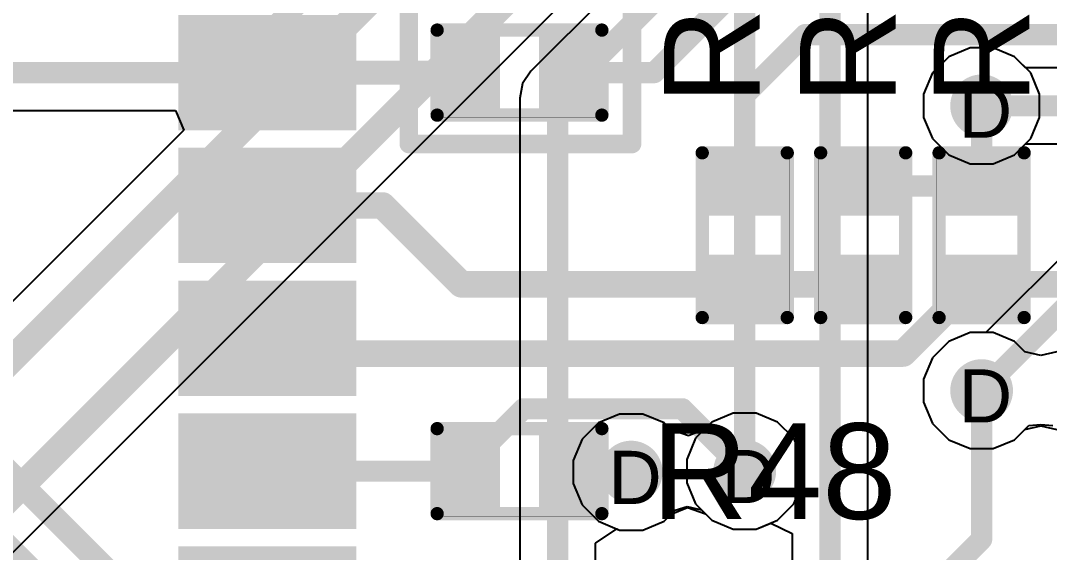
# Model space of a CAD drawing. Header units: inches. Extents: x -11 to 5428, y 0 to 5423.
# Drawn here: x 234.87 to 244.71, y 49.76 to 54.85 of the extents above; entities that cross this region are included whole.
import ezdxf

# ---------------------------------------------------------------- set-up
doc = ezdxf.new("R2010")
doc.units = ezdxf.units.IN
for name, color, linetype in [('Bottom Layer', 5, 'Continuous'), ('Drill Drawing', 1, 'Continuous'), ('GND', 16, 'Continuous'), ('PWR', 76, 'Continuous'), ('Top Layer', 1, 'Continuous'), ('Top Overlay', 2, 'Continuous'), ('Top Paste', 8, 'Continuous'), ('Top Solder', 216, 'Continuous'), ('Via Holes', 16, 'Continuous')]:
    doc.layers.add(name, color=color, linetype=linetype)
doc.styles.add('Arial', font='', dxfattribs={"height": 0.2})
doc.styles.get('Arial').set_extended_font_data('Arial')

# ---------------------------------------------------------------- blocks, each defined once
blk = doc.blocks.new('R___0402_624')
at = {"layer": 'Top Layer'}
for points in [[(-0.6985, -0.3175127), (-0.6985, 0.3174872999999999), (-0.2413000000000001, 0.3174873), (-0.2412999999999999, -0.3175126999999999)], [(0.2413000000000001, -0.3175127), (0.2412999999999999, 0.3174872999999999), (0.6985, 0.3174873), (0.6985, -0.3175126999999999)]]:
    blk.add_hatch(color=1, dxfattribs=at).paths.add_polyline_path(points)
at = {"layer": 'Top Paste'}
for points in [[(-0.6985, -0.3175127), (-0.6985, 0.3174872999999999), (-0.2413000000000001, 0.3174873), (-0.2412999999999999, -0.3175126999999999)], [(0.2413000000000001, -0.3175127), (0.2412999999999999, 0.3174872999999999), (0.6985, 0.3174873), (0.6985, -0.3175126999999999)]]:
    blk.add_hatch(color=8, dxfattribs=at).paths.add_polyline_path(points)
at = {"layer": 'Top Solder'}
for points in [[(-0.75350116, -0.37251386), (-0.75350116, 0.3724884599999999), (-0.18629884, 0.3724884600000001), (-0.1862988399999999, -0.3725138599999999)], [(0.18629884, -0.37251386), (0.1862988399999999, 0.3724884599999999), (0.75350116, 0.3724884600000001), (0.75350116, -0.3725138599999999)]]:
    blk.add_hatch(color=216, dxfattribs=at).paths.add_polyline_path(points)
at = {"layer": 'Top Overlay'}
for points in [[(-0.7874, -0.4064127, 0.127, 0.127, 0), (-0.7874, 0.4063873, 0.127, 0.127, 0)], [(0.7874, 0.4063873, 0.127, 0.127, 0), (-0.7874, 0.4063873, 0.127, 0.127, 0)], [(0.7874, -0.4064127, 0.127, 0.127, 0), (0.7874, 0.4063873, 0.127, 0.127, 0)], [(0.7874, -0.4064127, 0.127, 0.127, 0), (-0.7874, -0.4064127, 0.127, 0.127, 0)], [(0.8128, -0.4318127, 0.0032258, 0.0032258, 0), (-0.8128, -0.4318127, 0.0032258, 0.0032258, 0)]]:
    blk.add_lwpolyline(points, format="xyseb", dxfattribs=at)
for points in [[(-0.8191499999999999, 0.4063873, 0.0635, 0.0635, 1), (-0.7556499999999999, 0.4063873, 0.0635, 0.0635, 1)], [(-0.8191499999999999, 0.4063873, 0.0635, 0.0635, 1), (-0.7556499999999999, 0.4063873, 0.0635, 0.0635, 1)], [(0.7556499999999999, 0.4063873, 0.0635, 0.0635, 1), (0.8191499999999999, 0.4063873, 0.0635, 0.0635, 1)], [(0.7556499999999999, 0.4063873, 0.0635, 0.0635, 1), (0.8191499999999999, 0.4063873, 0.0635, 0.0635, 1)], [(-0.8191499999999999, -0.4064127, 0.0635, 0.0635, 1), (-0.7556499999999999, -0.4064127, 0.0635, 0.0635, 1)], [(-0.8191499999999999, -0.4064127, 0.0635, 0.0635, 1), (-0.7556499999999999, -0.4064127, 0.0635, 0.0635, 1)], [(0.7556499999999999, -0.4064127, 0.0635, 0.0635, 1), (0.8191499999999999, -0.4064127, 0.0635, 0.0635, 1)], [(0.7556499999999999, -0.4064127, 0.0635, 0.0635, 1), (0.8191499999999999, -0.4064127, 0.0635, 0.0635, 1)], [(-0.81360518, -0.4318127, 0.0016129, 0.0016129, 1), (-0.8119948199999999, -0.4318127, 0.0016129, 0.0016129, 1)], [(0.8119948199999999, -0.4318127, 0.0016129, 0.0016129, 1), (0.81360518, -0.4318127, 0.0016129, 0.0016129, 1)]]:
    blk.add_lwpolyline(points, format="xyseb", close=True, dxfattribs=at)
blk = doc.blocks.new('R___0402_625')
at = {"layer": 'Top Layer'}
for points in [[(-0.6985, -0.3175), (-0.6985, 0.3174999999999999), (-0.2413000000000001, 0.3175), (-0.2412999999999999, -0.3174999999999999)], [(0.2413000000000001, -0.3175), (0.2412999999999999, 0.3174999999999999), (0.6985, 0.3175), (0.6985, -0.3174999999999999)]]:
    blk.add_hatch(color=1, dxfattribs=at).paths.add_polyline_path(points)
at = {"layer": 'Top Paste'}
for points in [[(-0.6985, -0.3175), (-0.6985, 0.3174999999999999), (-0.2413000000000001, 0.3175), (-0.2412999999999999, -0.3174999999999999)], [(0.2413000000000001, -0.3175), (0.2412999999999999, 0.3174999999999999), (0.6985, 0.3175), (0.6985, -0.3174999999999999)]]:
    blk.add_hatch(color=8, dxfattribs=at).paths.add_polyline_path(points)
at = {"layer": 'Top Solder'}
for points in [[(-0.75350116, -0.3725011600000001), (-0.75350116, 0.3725011599999999), (-0.18629884, 0.3725011600000001), (-0.1862988399999999, -0.3725011599999999)], [(0.18629884, -0.3725011600000001), (0.1862988399999999, 0.3725011599999999), (0.75350116, 0.3725011600000001), (0.75350116, -0.3725011599999999)]]:
    blk.add_hatch(color=216, dxfattribs=at).paths.add_polyline_path(points)
at = {"layer": 'Top Overlay'}
for points in [[(-0.7874, -0.4064, 0.127, 0.127, 0), (-0.7874, 0.4064, 0.127, 0.127, 0)], [(0.7874, 0.4064, 0.127, 0.127, 0), (-0.7874, 0.4064, 0.127, 0.127, 0)], [(0.7874, -0.4064, 0.127, 0.127, 0), (0.7874, 0.4064, 0.127, 0.127, 0)], [(0.7874, -0.4064, 0.127, 0.127, 0), (-0.7874, -0.4064, 0.127, 0.127, 0)], [(0.8128, -0.4318, 0.0032258, 0.0032258, 0), (-0.8128, -0.4318, 0.0032258, 0.0032258, 0)]]:
    blk.add_lwpolyline(points, format="xyseb", dxfattribs=at)
for points in [[(-0.8191499999999999, 0.4064, 0.0635, 0.0635, 1), (-0.7556499999999999, 0.4064, 0.0635, 0.0635, 1)], [(-0.8191499999999999, 0.4064, 0.0635, 0.0635, 1), (-0.7556499999999999, 0.4064, 0.0635, 0.0635, 1)], [(0.7556499999999999, 0.4064, 0.0635, 0.0635, 1), (0.8191499999999999, 0.4064, 0.0635, 0.0635, 1)], [(0.7556499999999999, 0.4064, 0.0635, 0.0635, 1), (0.8191499999999999, 0.4064, 0.0635, 0.0635, 1)], [(-0.8191499999999999, -0.4064, 0.0635, 0.0635, 1), (-0.7556499999999999, -0.4064, 0.0635, 0.0635, 1)], [(-0.8191499999999999, -0.4064, 0.0635, 0.0635, 1), (-0.7556499999999999, -0.4064, 0.0635, 0.0635, 1)], [(0.7556499999999999, -0.4064, 0.0635, 0.0635, 1), (0.8191499999999999, -0.4064, 0.0635, 0.0635, 1)], [(0.7556499999999999, -0.4064, 0.0635, 0.0635, 1), (0.8191499999999999, -0.4064, 0.0635, 0.0635, 1)], [(-0.81360518, -0.4318, 0.0016129, 0.0016129, 1), (-0.8119948199999999, -0.4318, 0.0016129, 0.0016129, 1)], [(0.8119948199999999, -0.4318, 0.0016129, 0.0016129, 1), (0.81360518, -0.4318, 0.0016129, 0.0016129, 1)]]:
    blk.add_lwpolyline(points, format="xyseb", close=True, dxfattribs=at)
blk = doc.blocks.new('ESP32_WROOM_32UE_N16_640')
at = {"layer": 'Top Layer'}
for points in [[(7.999985269999999, -2.09997421), (9.499984809999999, -2.09997421), (9.499984809999999, -2.99997495), (7.999985269999999, -2.99997495)], [(7.999985269999999, -3.36997421), (9.499984809999999, -3.36997421), (9.499984809999999, -4.269974949999999), (7.999985269999999, -4.269974949999999)], [(7.999985269999999, -4.63997421), (9.499984809999999, -4.63997421), (9.499984809999999, -5.53997495), (7.999985269999999, -5.53997495)], [(7.999985269999999, -5.90997421), (9.499984809999999, -5.90997421), (9.499984809999999, -6.80997495), (7.999985269999999, -6.80997495)]]:
    blk.add_hatch(color=1, dxfattribs=at).paths.add_polyline_path(points)
at = {"layer": 'Top Paste'}
for points in [[(7.999985269999999, -2.09997421), (9.499984809999999, -2.09997421), (9.499984809999999, -2.99997495), (7.999985269999999, -2.99997495)], [(7.999985269999999, -3.36997421), (9.499984809999999, -3.36997421), (9.499984809999999, -4.269974949999999), (7.999985269999999, -4.269974949999999)], [(7.999985269999999, -4.63997421), (9.499984809999999, -4.63997421), (9.499984809999999, -5.53997495), (7.999985269999999, -5.53997495)], [(7.999985269999999, -5.90997421), (9.499984809999999, -5.90997421), (9.499984809999999, -6.80997495), (7.999985269999999, -6.80997495)]]:
    blk.add_hatch(color=8, dxfattribs=at).paths.add_polyline_path(points)
at = {"layer": 'Top Solder'}
for points in [[(7.898385269999999, -1.99837421), (9.60158481, -1.99837421), (9.60158481, -3.10157495), (7.898385269999999, -3.10157495)], [(7.898385269999999, -3.26837421), (9.60158481, -3.26837421), (9.60158481, -4.371574949999999), (7.898385269999999, -4.371574949999999)], [(7.898385269999999, -4.53837421), (9.60158481, -4.53837421), (9.60158481, -5.64157495), (7.898385269999999, -5.64157495)], [(7.898385269999999, -5.808374209999999), (9.60158481, -5.808374209999999), (9.60158481, -6.91157495), (7.898385269999999, -6.91157495)], [(7.898385269999999, -7.07837421), (9.60158481, -7.07837421), (9.60158481, -8.18157495), (7.898385269999999, -8.18157495)]]:
    blk.add_hatch(color=216, dxfattribs=at).paths.add_polyline_path(points)
blk = doc.blocks.new('R___0402_733')
at = {"layer": 'Top Layer'}
for points in [[(-0.6985076199999999, -0.3174746), (-0.6985076199999999, 0.3175254), (-0.2413076199999999, 0.3175254), (-0.24130762, -0.3174746)], [(0.2412923799999999, -0.3174746), (0.24129238, 0.3175254), (0.6984923799999999, 0.3175254), (0.6984923799999999, -0.3174746)]]:
    blk.add_hatch(color=1, dxfattribs=at).paths.add_polyline_path(points)
at = {"layer": 'Top Paste'}
for points in [[(-0.6985076199999999, -0.3174746), (-0.6985076199999999, 0.3175254), (-0.2413076199999999, 0.3175254), (-0.24130762, -0.3174746)], [(0.2412923799999999, -0.3174746), (0.24129238, 0.3175254), (0.6984923799999999, 0.3175254), (0.6984923799999999, -0.3174746)]]:
    blk.add_hatch(color=8, dxfattribs=at).paths.add_polyline_path(points)
at = {"layer": 'Top Solder'}
for points in [[(-0.75350878, -0.37247576), (-0.75350878, 0.37252656), (-0.18630646, 0.37252656), (-0.18630646, -0.37247576)], [(0.18629122, -0.37247576), (0.18629122, 0.37252656), (0.7534935399999999, 0.37252656), (0.7534935399999999, -0.37247576)]]:
    blk.add_hatch(color=216, dxfattribs=at).paths.add_polyline_path(points)
at = {"layer": 'Top Overlay'}
for points in [[(-0.78740762, 0.4064254, 0.127, 0.127, 0), (0.78739238, 0.4064254, 0.127, 0.127, 0)], [(-0.78740762, -0.4063746, 0.127, 0.127, 0), (-0.78740762, 0.4064254, 0.127, 0.127, 0)], [(0.78739238, -0.4063746, 0.127, 0.127, 0), (0.78739238, 0.4064254, 0.127, 0.127, 0)], [(-0.78740762, -0.4063746, 0.127, 0.127, 0), (0.78739238, -0.4063746, 0.127, 0.127, 0)], [(-0.8128076200000001, -0.4317746, 0.0032258, 0.0032258, 0), (0.81279238, -0.4317746, 0.0032258, 0.0032258, 0)]]:
    blk.add_lwpolyline(points, format="xyseb", dxfattribs=at)
for points in [[(-0.81915762, 0.4064254, 0.0635, 0.0635, 1), (-0.7556576199999999, 0.4064254, 0.0635, 0.0635, 1)], [(-0.81915762, 0.4064254, 0.0635, 0.0635, 1), (-0.7556576199999999, 0.4064254, 0.0635, 0.0635, 1)], [(0.75564238, 0.4064254, 0.0635, 0.0635, 1), (0.81914238, 0.4064254, 0.0635, 0.0635, 1)], [(0.75564238, 0.4064254, 0.0635, 0.0635, 1), (0.81914238, 0.4064254, 0.0635, 0.0635, 1)], [(-0.81915762, -0.4063746, 0.0635, 0.0635, 1), (-0.7556576199999999, -0.4063746, 0.0635, 0.0635, 1)], [(-0.81915762, -0.4063746, 0.0635, 0.0635, 1), (-0.7556576199999999, -0.4063746, 0.0635, 0.0635, 1)], [(0.75564238, -0.4063746, 0.0635, 0.0635, 1), (0.81914238, -0.4063746, 0.0635, 0.0635, 1)], [(0.75564238, -0.4063746, 0.0635, 0.0635, 1), (0.81914238, -0.4063746, 0.0635, 0.0635, 1)], [(-0.8136127999999999, -0.4317746, 0.0016129, 0.0016129, 1), (-0.81200244, -0.4317746, 0.0016129, 0.0016129, 1)], [(0.8119872, -0.4317746, 0.0016129, 0.0016129, 1), (0.8135975599999999, -0.4317746, 0.0016129, 0.0016129, 1)]]:
    blk.add_lwpolyline(points, format="xyseb", close=True, dxfattribs=at)
blk = doc.blocks.new('R___0402_737')
at = {"layer": 'Top Layer'}
for points in [[(-0.6985076199999999, -0.3174746), (-0.6985076199999999, 0.3175254), (-0.2413076199999999, 0.3175254), (-0.24130762, -0.3174746)], [(0.2412923799999999, -0.3174746), (0.24129238, 0.3175254), (0.6984923799999999, 0.3175254), (0.6984923799999999, -0.3174746)]]:
    blk.add_hatch(color=1, dxfattribs=at).paths.add_polyline_path(points)
at = {"layer": 'Top Paste'}
for points in [[(-0.6985076199999999, -0.3174746), (-0.6985076199999999, 0.3175254), (-0.2413076199999999, 0.3175254), (-0.24130762, -0.3174746)], [(0.2412923799999999, -0.3174746), (0.24129238, 0.3175254), (0.6984923799999999, 0.3175254), (0.6984923799999999, -0.3174746)]]:
    blk.add_hatch(color=8, dxfattribs=at).paths.add_polyline_path(points)
at = {"layer": 'Top Solder'}
for points in [[(-0.75350878, -0.37247576), (-0.75350878, 0.37252656), (-0.18630646, 0.37252656), (-0.18630646, -0.37247576)], [(0.18629122, -0.37247576), (0.18629122, 0.37252656), (0.7534935399999999, 0.37252656), (0.7534935399999999, -0.37247576)]]:
    blk.add_hatch(color=216, dxfattribs=at).paths.add_polyline_path(points)
at = {"layer": 'Top Overlay'}
for points in [[(-0.78740762, 0.4064254, 0.127, 0.127, 0), (0.78739238, 0.4064254, 0.127, 0.127, 0)], [(-0.78740762, -0.4063746, 0.127, 0.127, 0), (-0.78740762, 0.4064254, 0.127, 0.127, 0)], [(0.78739238, -0.4063746, 0.127, 0.127, 0), (0.78739238, 0.4064254, 0.127, 0.127, 0)], [(-0.78740762, -0.4063746, 0.127, 0.127, 0), (0.78739238, -0.4063746, 0.127, 0.127, 0)], [(-0.8128076200000001, -0.4317746, 0.0032258, 0.0032258, 0), (0.81279238, -0.4317746, 0.0032258, 0.0032258, 0)]]:
    blk.add_lwpolyline(points, format="xyseb", dxfattribs=at)
for points in [[(-0.81915762, 0.4064254, 0.0635, 0.0635, 1), (-0.7556576199999999, 0.4064254, 0.0635, 0.0635, 1)], [(-0.81915762, 0.4064254, 0.0635, 0.0635, 1), (-0.7556576199999999, 0.4064254, 0.0635, 0.0635, 1)], [(0.75564238, 0.4064254, 0.0635, 0.0635, 1), (0.81914238, 0.4064254, 0.0635, 0.0635, 1)], [(0.75564238, 0.4064254, 0.0635, 0.0635, 1), (0.81914238, 0.4064254, 0.0635, 0.0635, 1)], [(-0.81915762, -0.4063746, 0.0635, 0.0635, 1), (-0.7556576199999999, -0.4063746, 0.0635, 0.0635, 1)], [(-0.81915762, -0.4063746, 0.0635, 0.0635, 1), (-0.7556576199999999, -0.4063746, 0.0635, 0.0635, 1)], [(0.75564238, -0.4063746, 0.0635, 0.0635, 1), (0.81914238, -0.4063746, 0.0635, 0.0635, 1)], [(0.75564238, -0.4063746, 0.0635, 0.0635, 1), (0.81914238, -0.4063746, 0.0635, 0.0635, 1)], [(-0.8136127999999999, -0.4317746, 0.0016129, 0.0016129, 1), (-0.81200244, -0.4317746, 0.0016129, 0.0016129, 1)], [(0.8119872, -0.4317746, 0.0016129, 0.0016129, 1), (0.8135975599999999, -0.4317746, 0.0016129, 0.0016129, 1)]]:
    blk.add_lwpolyline(points, format="xyseb", close=True, dxfattribs=at)
blk = doc.blocks.new('R___0402_743')
at = {"layer": 'Top Layer'}
for points in [[(-0.6985, -0.3175127), (-0.6985, 0.3174873), (-0.2412999999999999, 0.3174873), (-0.2413, -0.3175127)], [(0.2412999999999999, -0.3175127), (0.2413, 0.3174873), (0.6985, 0.3174873), (0.6985, -0.3175127)]]:
    blk.add_hatch(color=1, dxfattribs=at).paths.add_polyline_path(points)
at = {"layer": 'Top Paste'}
for points in [[(-0.6985, -0.3175127), (-0.6985, 0.3174873), (-0.2412999999999999, 0.3174873), (-0.2413, -0.3175127)], [(0.2412999999999999, -0.3175127), (0.2413, 0.3174873), (0.6985, 0.3174873), (0.6985, -0.3175127)]]:
    blk.add_hatch(color=8, dxfattribs=at).paths.add_polyline_path(points)
at = {"layer": 'Top Solder'}
for points in [[(-0.75350116, -0.37251386), (-0.75350116, 0.37248846), (-0.1862988399999999, 0.37248846), (-0.18629884, -0.37251386)], [(0.1862988399999999, -0.37251386), (0.18629884, 0.37248846), (0.75350116, 0.37248846), (0.75350116, -0.37251386)]]:
    blk.add_hatch(color=216, dxfattribs=at).paths.add_polyline_path(points)
at = {"layer": 'Top Overlay'}
for points in [[(-0.7874, 0.4063873, 0.127, 0.127, 0), (0.7874, 0.4063873, 0.127, 0.127, 0)], [(-0.7874, 0.4063873, 0.127, 0.127, 0), (-0.7874, -0.4064127, 0.127, 0.127, 0)], [(0.7874, 0.4063873, 0.127, 0.127, 0), (0.7874, -0.4064127, 0.127, 0.127, 0)], [(-0.7874, -0.4064127, 0.127, 0.127, 0), (0.7874, -0.4064127, 0.127, 0.127, 0)], [(-0.8128, -0.4318127, 0.0032258, 0.0032258, 0), (0.8128, -0.4318127, 0.0032258, 0.0032258, 0)]]:
    blk.add_lwpolyline(points, format="xyseb", dxfattribs=at)
for points in [[(-0.8191499999999999, 0.4063873, 0.0635, 0.0635, 1), (-0.7556499999999999, 0.4063873, 0.0635, 0.0635, 1)], [(-0.8191499999999999, 0.4063873, 0.0635, 0.0635, 1), (-0.7556499999999999, 0.4063873, 0.0635, 0.0635, 1)], [(0.7556499999999999, 0.4063873, 0.0635, 0.0635, 1), (0.8191499999999999, 0.4063873, 0.0635, 0.0635, 1)], [(0.7556499999999999, 0.4063873, 0.0635, 0.0635, 1), (0.8191499999999999, 0.4063873, 0.0635, 0.0635, 1)], [(-0.8191499999999999, -0.4064127, 0.0635, 0.0635, 1), (-0.7556499999999999, -0.4064127, 0.0635, 0.0635, 1)], [(-0.8191499999999999, -0.4064127, 0.0635, 0.0635, 1), (-0.7556499999999999, -0.4064127, 0.0635, 0.0635, 1)], [(0.7556499999999999, -0.4064127, 0.0635, 0.0635, 1), (0.8191499999999999, -0.4064127, 0.0635, 0.0635, 1)], [(0.7556499999999999, -0.4064127, 0.0635, 0.0635, 1), (0.8191499999999999, -0.4064127, 0.0635, 0.0635, 1)], [(-0.81360518, -0.4318127, 0.0016129, 0.0016129, 1), (-0.8119948199999999, -0.4318127, 0.0016129, 0.0016129, 1)], [(0.8119948199999999, -0.4318127, 0.0016129, 0.0016129, 1), (0.81360518, -0.4318127, 0.0016129, 0.0016129, 1)]]:
    blk.add_lwpolyline(points, format="xyseb", close=True, dxfattribs=at)

msp = doc.modelspace()

# ---------------------------------------------------------------- hatches: boundary and pattern name
at = {"layer": 'Bottom Layer'}
h = msp.add_hatch(color=5, dxfattribs=at)
edge = h.paths.add_edge_path()
edge.add_arc((244.0578431, 54.0305244), 0.2999994, 0, 360)
h = msp.add_hatch(color=5, dxfattribs=at)
edge = h.paths.add_edge_path()
edge.add_arc((244.0578431, 51.3080127), 0.2999994, 0, 360)
h = msp.add_hatch(color=5, dxfattribs=at)
edge = h.paths.add_edge_path()
edge.add_arc((240.7078371, 50.5290201), 0.2999994, 0, 360)
h = msp.add_hatch(color=5, dxfattribs=at)
edge = h.paths.add_edge_path()
edge.add_arc((241.7933823, 50.5380117), 0.2999994, 0, 360)
at = {"layer": 'GND'}
h = msp.add_hatch(color=16, dxfattribs=at)
edge = h.paths.add_edge_path()
edge.add_arc((244.0578431, 54.0305244), 0.2999994, 0, 360)
h = msp.add_hatch(color=16, dxfattribs=at)
edge = h.paths.add_edge_path()
edge.add_arc((244.0578431, 51.3080127), 0.2999994, 0, 360)
h = msp.add_hatch(color=16, dxfattribs=at)
edge = h.paths.add_edge_path()
edge.add_arc((240.7078371, 50.5290201), 0.2999994, 0, 360)
h = msp.add_hatch(color=16, dxfattribs=at)
edge = h.paths.add_edge_path()
edge.add_arc((241.7933823, 50.5380117), 0.2999994, 0, 360)
at = {"layer": 'PWR'}
h = msp.add_hatch(color=76, dxfattribs=at)
edge = h.paths.add_edge_path()
edge.add_arc((244.0578431, 54.0305244), 0.2999994, 0, 360)
h = msp.add_hatch(color=76, dxfattribs=at)
edge = h.paths.add_edge_path()
edge.add_arc((244.0578431, 51.3080127), 0.2999994, 0, 360)
h = msp.add_hatch(color=76, dxfattribs=at)
edge = h.paths.add_edge_path()
edge.add_arc((240.7078371, 50.5290201), 0.2999994, 0, 360)
h = msp.add_hatch(color=76, dxfattribs=at)
edge = h.paths.add_edge_path()
edge.add_arc((241.7933823, 50.5380117), 0.2999994, 0, 360)
at = {"layer": 'Top Layer'}
h = msp.add_hatch(color=1, dxfattribs=at)
edge = h.paths.add_edge_path()
edge.add_arc((244.0578431, 54.0305244), 0.2999994, 0, 360)
h = msp.add_hatch(color=1, dxfattribs=at)
edge = h.paths.add_edge_path()
edge.add_arc((244.0578431, 51.3080127), 0.2999994, 0, 360)
h = msp.add_hatch(color=1, dxfattribs=at)
edge = h.paths.add_edge_path()
edge.add_arc((240.7078371, 50.5290201), 0.2999994, 0, 360)
h = msp.add_hatch(color=1, dxfattribs=at)
edge = h.paths.add_edge_path()
edge.add_arc((241.7933823, 50.5380117), 0.2999994, 0, 360)
at = {"layer": 'Via Holes'}
h = msp.add_hatch(color=7, dxfattribs=at)
edge = h.paths.add_edge_path()
edge.add_arc((244.0578431, 54.0305244), 0.1499997, 0, 360)
h = msp.add_hatch(color=7, dxfattribs=at)
edge = h.paths.add_edge_path()
edge.add_arc((244.0578431, 51.3080127), 0.1499997, 0, 360)
h = msp.add_hatch(color=7, dxfattribs=at)
edge = h.paths.add_edge_path()
edge.add_arc((240.7078371, 50.5290201), 0.1499997, 0, 360)
h = msp.add_hatch(color=7, dxfattribs=at)
edge = h.paths.add_edge_path()
edge.add_arc((241.7933823, 50.5380117), 0.1499997, 0, 360)

# ---------------------------------------------------------------- linework, layer by layer
at = {"layer": 'Bottom Layer'}
for p, q in [((233.49737146, 48.4632381), (243.86803652, 58.83390316)), ((243.7191976, 58.33146829999999), (239.7482378, 54.36051103999999)), ((242.97067992, 48.04591864), (242.97067992, 55.00593012)), ((243.74402864, 54.50018309999999), (243.5881844, 54.34433886)), ((243.9476452, 54.5845238), (243.74402864, 54.50018309999999)), ((244.168041, 54.5845238), (243.9476452, 54.5845238)), ((244.37165756, 54.50018309999999), (244.168041, 54.5845238)), ((244.47874904, 54.39309161999999), (244.37165756, 54.50018309999999)), ((247.31001338, 54.39309161999999), (244.47874904, 54.39309161999999)), ((239.7482378, 54.36051103999999), (239.66964512, 54.24288364)), ((243.5881844, 54.34433886), (243.5038437, 54.14072229999999)), ((239.66964512, 54.24288364), (239.64204294, 54.10413613999999)), ((239.64204294, 54.10413613999999), (239.64204548, 54.10412344)), ((239.64204548, 54.10412344), (239.64204548, 47.43631864)), ((243.5038437, 54.14072229999999), (243.5038437, 53.9203265)), ((216.53786004, 53.98546988), (236.35295376, 53.98546988)), ((236.35295376, 53.98546988), (236.43071586, 53.79773594)), ((243.5038437, 53.9203265), (243.5881844, 53.71670993999999)), ((236.43071586, 53.79773594), (233.8644548, 51.23147487999999)), ((243.5881844, 53.71670993999999), (243.74402864, 53.5608657)), ((244.37165756, 53.5608657), (244.47874904, 53.66795718)), ((244.47874904, 53.66795718), (245.63954428, 53.66795718)), ((243.74402864, 53.5608657), (243.9476452, 53.476525)), ((244.168041, 53.476525), (244.37165756, 53.5608657)), ((243.9476452, 53.476525), (244.168041, 53.476525)), ((245.71730638, 53.48022324), (244.0990927, 51.8620121)), ((243.9476452, 51.8620121), (243.74402864, 51.7776714)), ((244.0990927, 51.8620121), (243.9476452, 51.8620121)), ((243.74402864, 51.7776714), (243.5881844, 51.62182716)), ((243.5881844, 51.62182716), (243.5038437, 51.41821059999999)), ((243.5038437, 51.41821059999999), (243.5038437, 51.1978148)), ((243.5038437, 51.1978148), (243.5881844, 50.99419824)), ((243.5881844, 50.99419824), (243.74402864, 50.838354)), ((244.37165756, 50.838354), (244.50840354, 50.97509998)), ((244.50840354, 50.97509998), (244.62399386, 50.98550381999999)), ((244.62399386, 50.98550381999999), (244.73953084, 50.97509489999999)), ((243.74402864, 50.838354), (243.9476452, 50.7540133)), ((243.9476452, 50.7540133), (244.168041, 50.7540133)), ((244.168041, 50.7540133), (244.37165756, 50.838354)), ((241.02165156, 50.0593614), (241.1280039, 50.16571374)), ((241.1280039, 50.16571374), (241.24340626, 50.20019678)), ((241.24340626, 50.20019678), (241.37848092, 50.16943991999999)), ((241.37848092, 50.16943991999999), (241.47956784, 50.06835299999999)), ((241.47956784, 50.06835299999999), (241.6831844, 49.9840123)), ((240.36717992, 49.8505353), (240.57038246, 49.98631099999999)), ((240.57038246, 49.98631099999999), (240.5976392, 49.97502069999999)), ((240.5976392, 49.97502069999999), (240.818035, 49.97502069999999)), ((240.818035, 49.97502069999999), (241.02165156, 50.0593614)), ((241.6831844, 49.9840123), (241.9035802, 49.9840123)), ((241.9035802, 49.9840123), (242.04234294, 50.04148996)), ((242.04234294, 50.04148996), (242.24554548, 49.94120568)), ((242.24554548, 49.94120568), (242.24554548, 48.04591864)), ((240.36717992, 47.43631864), (240.36717992, 49.8505353))]:
    msp.add_line(p, q, dxfattribs=at)
for points in [[(236.86360806, 54.34803709999999, 0.2032, 0.2032, 0), (244.05978366, 61.5442127, 0.2032, 0.2032, 0)], [(234.02536126, 50.84300981999999, 0.254, 0.254, 0), (243.98996414, 60.8076127, 0.254, 0.254, 0)], [(233.2226857, 48.73792386, 0.254, 0.254, 0), (243.70713006, 59.22236822, 0.254, 0.254, 0)], [(240.0046127, 54.10413613999999, 0.2032, 0.2032, 0), (243.97557758, 58.07510102000001, 0.2032, 0.2032, 0)], [(241.7933823, 50.5380117, 0.2032, 0.2032, 0), (241.7933823, 55.13226717999999, 0.2032, 0.2032, 0)], [(242.6081127, 47.6250127, 0.2032, 0.2032, 0), (242.6081127, 55.1561127, 0.2032, 0.2032, 0)], [(216.1169541, 54.34803709999999, 0.2032, 0.2032, 0), (236.86360806, 54.34803709999999, 0.2032, 0.2032, 0)], [(240.0046127, 47.0154127, 0.2032, 0.2032, 0), (240.0046127, 54.10413613999999, 0.2032, 0.2032, 0)], [(244.0578431, 54.0305244, 0.2032, 0.2032, 0), (279.395301, 54.0305244, 0.2032, 0.2032, 0)], [(244.0578431, 51.3080127, 0.2032, 0.2032, 0), (246.28745002, 53.53761961999999, 0.2032, 0.2032, 0)]]:
    msp.add_lwpolyline(points, format="xyseb", dxfattribs=at)
for points in [[(236.81280806, 54.34803709999999, 0.1016, 0.1016, 1), (236.91440806, 54.34803709999999, 0.1016, 0.1016, 1)], [(236.81280806, 54.34803709999999, 0.1016, 0.1016, 1), (236.91440806, 54.34803709999999, 0.1016, 0.1016, 1)], [(239.9538127, 54.10413613999999, 0.1016, 0.1016, 1), (240.0554127, 54.10413613999999, 0.1016, 0.1016, 1)], [(239.9538127, 54.10413613999999, 0.1016, 0.1016, 1), (240.0554127, 54.10413613999999, 0.1016, 0.1016, 1)], [(244.0070431, 54.0305244, 0.1016, 0.1016, 1), (244.1086431, 54.0305244, 0.1016, 0.1016, 1)], [(244.0070431, 51.3080127, 0.1016, 0.1016, 1), (244.1086431, 51.3080127, 0.1016, 0.1016, 1)], [(241.7425823, 50.5380117, 0.1016, 0.1016, 1), (241.8441823, 50.5380117, 0.1016, 0.1016, 1)]]:
    msp.add_lwpolyline(points, format="xyseb", close=True, dxfattribs=at)
at = {"layer": 'GND'}
for p, q in [((243.74402864, 54.50018309999999), (243.5881844, 54.34433886)), ((243.9476452, 54.5845238), (243.74402864, 54.50018309999999)), ((244.168041, 54.5845238), (243.9476452, 54.5845238)), ((244.37165756, 54.50018309999999), (244.168041, 54.5845238)), ((244.5275018, 54.34433886), (244.37165756, 54.50018309999999)), ((243.5881844, 54.34433886), (243.5038437, 54.14072229999999)), ((244.6118425, 54.14072229999999), (244.5275018, 54.34433886)), ((243.5038437, 54.14072229999999), (243.5038437, 53.9203265)), ((244.6118425, 53.9203265), (244.6118425, 54.14072229999999)), ((243.5038437, 53.9203265), (243.5881844, 53.71670993999999)), ((244.5275018, 53.71670993999999), (244.6118425, 53.9203265)), ((243.5881844, 53.71670993999999), (243.74402864, 53.5608657)), ((244.37165756, 53.5608657), (244.5275018, 53.71670993999999)), ((243.74402864, 53.5608657), (243.9476452, 53.476525)), ((244.168041, 53.476525), (244.37165756, 53.5608657)), ((243.9476452, 53.476525), (244.168041, 53.476525)), ((243.9476452, 51.8620121), (243.74402864, 51.7776714)), ((244.168041, 51.8620121), (243.9476452, 51.8620121)), ((244.37165756, 51.7776714), (244.168041, 51.8620121)), ((243.74402864, 51.7776714), (243.5881844, 51.62182716)), ((244.46952884, 51.67980012), (244.37165756, 51.7776714)), ((244.62396084, 51.64411311999999), (244.46952884, 51.67980012)), ((244.77842078, 51.67979503999999), (244.62396084, 51.64411311999999)), ((243.5881844, 51.62182716), (243.5038437, 51.41821059999999)), ((243.5038437, 51.41821059999999), (243.5038437, 51.1978148)), ((243.5038437, 51.1978148), (243.5881844, 50.99419824)), ((240.5976392, 51.0830195), (240.39402264, 50.9986788)), ((240.818035, 51.0830195), (240.5976392, 51.0830195)), ((241.02165156, 50.9986788), (240.818035, 51.0830195)), ((241.6831844, 51.09201109999999), (241.47956784, 51.0076704)), ((241.9035802, 51.09201109999999), (241.6831844, 51.09201109999999)), ((242.10719676, 51.0076704), (241.9035802, 51.09201109999999)), ((240.39402264, 50.9986788), (240.2381784, 50.84283456)), ((241.08385616, 50.9364742), (241.02165156, 50.9986788)), ((241.47956784, 51.0076704), (241.41204956, 50.94015211999999)), ((242.263041, 50.85182615999999), (242.10719676, 51.0076704)), ((243.5881844, 50.99419824), (243.74402864, 50.838354)), ((244.46952122, 50.93621766), (244.62398116, 50.97189958)), ((244.62398116, 50.97189958), (244.77841316, 50.93621258)), ((241.25641614, 50.87558024), (241.08385616, 50.9364742)), ((241.41204956, 50.94015211999999), (241.25641614, 50.87558024)), ((242.3473817, 50.64820959999999), (242.263041, 50.85182615999999)), ((244.37165756, 50.838354), (244.46952122, 50.93621766)), ((240.2381784, 50.84283456), (240.1538377, 50.639218)), ((243.74402864, 50.838354), (243.9476452, 50.7540133)), ((243.9476452, 50.7540133), (244.168041, 50.7540133)), ((244.168041, 50.7540133), (244.37165756, 50.838354)), ((240.1538377, 50.639218), (240.1538377, 50.41882219999999)), ((242.3473817, 50.4278138), (242.3473817, 50.64820959999999)), ((240.1538377, 50.41882219999999), (240.2381784, 50.21520563999999)), ((242.263041, 50.22419724), (242.3473817, 50.4278138)), ((240.2381784, 50.21520563999999), (240.39402264, 50.0593614)), ((241.08916984, 50.12687967999999), (241.24480326, 50.19145156)), ((241.24480326, 50.19145156), (241.41736324, 50.1305576)), ((242.10719676, 50.06835299999999), (242.263041, 50.22419724)), ((241.02165156, 50.0593614), (241.08916984, 50.12687967999999)), ((241.41736324, 50.1305576), (241.47956784, 50.06835299999999)), ((241.47956784, 50.06835299999999), (241.6831844, 49.9840123)), ((241.9035802, 49.9840123), (242.10719676, 50.06835299999999)), ((240.39402264, 50.0593614), (240.5976392, 49.97502069999999)), ((240.5976392, 49.97502069999999), (240.818035, 49.97502069999999)), ((240.818035, 49.97502069999999), (241.02165156, 50.0593614)), ((241.6831844, 49.9840123), (241.9035802, 49.9840123))]:
    msp.add_line(p, q, dxfattribs=at)
at = {"layer": 'PWR'}
for p, q in [((243.74402864, 54.50018309999999), (243.5881844, 54.34433886)), ((243.9476452, 54.5845238), (243.74402864, 54.50018309999999)), ((244.168041, 54.5845238), (243.9476452, 54.5845238)), ((244.37165756, 54.50018309999999), (244.168041, 54.5845238)), ((244.5275018, 54.34433886), (244.37165756, 54.50018309999999)), ((243.5881844, 54.34433886), (243.5038437, 54.14072229999999)), ((244.6118425, 54.14072229999999), (244.5275018, 54.34433886)), ((243.5038437, 54.14072229999999), (243.5038437, 53.9203265)), ((244.6118425, 53.9203265), (244.6118425, 54.14072229999999)), ((243.5038437, 53.9203265), (243.5881844, 53.71670993999999)), ((244.5275018, 53.71670993999999), (244.6118425, 53.9203265)), ((243.5881844, 53.71670993999999), (243.74402864, 53.5608657)), ((244.37165756, 53.5608657), (244.5275018, 53.71670993999999)), ((243.74402864, 53.5608657), (243.9476452, 53.476525)), ((244.168041, 53.476525), (244.37165756, 53.5608657)), ((243.9476452, 53.476525), (244.168041, 53.476525)), ((243.9476452, 51.8620121), (243.74402864, 51.7776714)), ((244.168041, 51.8620121), (243.9476452, 51.8620121)), ((244.37165756, 51.7776714), (244.168041, 51.8620121)), ((243.74402864, 51.7776714), (243.5881844, 51.62182716)), ((244.46952884, 51.67980012), (244.37165756, 51.7776714)), ((244.62396084, 51.64411311999999), (244.46952884, 51.67980012)), ((244.77842078, 51.67979503999999), (244.62396084, 51.64411311999999)), ((243.5881844, 51.62182716), (243.5038437, 51.41821059999999)), ((243.5038437, 51.41821059999999), (243.5038437, 51.1978148)), ((243.5038437, 51.1978148), (243.5881844, 50.99419824)), ((241.6831844, 51.09201109999999), (241.47956784, 51.0076704)), ((241.9035802, 51.09201109999999), (241.6831844, 51.09201109999999)), ((242.10719676, 51.0076704), (241.9035802, 51.09201109999999)), ((241.47956784, 51.0076704), (241.3237236, 50.85182615999999)), ((242.263041, 50.85182615999999), (242.10719676, 51.0076704)), ((243.5881844, 50.99419824), (243.74402864, 50.838354)), ((244.46952122, 50.93621766), (244.62398116, 50.97189958)), ((244.62398116, 50.97189958), (244.77841316, 50.93621258)), ((241.3237236, 50.85182615999999), (241.2393829, 50.64820959999999)), ((242.3473817, 50.64820959999999), (242.263041, 50.85182615999999)), ((244.37165756, 50.838354), (244.46952122, 50.93621766)), ((243.74402864, 50.838354), (243.9476452, 50.7540133)), ((243.9476452, 50.7540133), (244.168041, 50.7540133)), ((244.168041, 50.7540133), (244.37165756, 50.838354)), ((241.2393829, 50.64820959999999), (241.2393829, 50.4278138)), ((242.3473817, 50.4278138), (242.3473817, 50.64820959999999)), ((241.2393829, 50.4278138), (241.3237236, 50.22419724)), ((242.263041, 50.22419724), (242.3473817, 50.4278138)), ((241.3237236, 50.22419724), (241.47956784, 50.06835299999999)), ((242.10719676, 50.06835299999999), (242.263041, 50.22419724)), ((241.47956784, 50.06835299999999), (241.6831844, 49.9840123)), ((241.9035802, 49.9840123), (242.10719676, 50.06835299999999)), ((241.6831844, 49.9840123), (241.9035802, 49.9840123))]:
    msp.add_line(p, q, dxfattribs=at)
at = {"layer": 'Top Layer'}
for points in [[(240.9280043, 54.34803709999999, 0.2032, 0.2032, 0), (241.7486783, 55.1687111, 0.2032, 0.2032, 0)], [(241.7933823, 54.13379318, 0.2032, 0.2032, 0), (242.37061254, 54.71102342, 0.2032, 0.2032, 0)], [(242.37061254, 54.71102342, 0.2032, 0.2032, 0), (253.43060566, 54.71102342, 0.2032, 0.2032, 0)], [(237.2298659, 54.34803709999999, 0.2286, 0.2286, 0), (239.1702735, 54.34803709999999, 0.2286, 0.2286, 0)], [(240.1100735, 54.34803709999999, 0.2032, 0.2032, 0), (240.9280043, 54.34803709999999, 0.2032, 0.2032, 0)], [(241.7933823, 53.2638127, 0.2032, 0.2032, 0), (241.7933823, 54.13379318, 0.2032, 0.2032, 0)], [(244.0578431, 53.2638127, 0.2032, 0.2032, 0), (244.0578431, 54.0305244, 0.2032, 0.2032, 0)], [(242.9256127, 53.2638127, 0.2032, 0.2032, 0), (244.0578431, 53.2638127, 0.2032, 0.2032, 0)], [(237.2298659, 53.0780371, 0.254, 0.254, 0), (238.33022184, 53.0780371, 0.254, 0.254, 0)], [(238.33022184, 53.0780371, 0.254, 0.254, 0), (239.08424624, 52.3240127, 0.254, 0.254, 0)], [(239.08424624, 52.3240127, 0.254, 0.254, 0), (241.7933823, 52.3240127, 0.254, 0.254, 0)], [(241.7933823, 52.3240127, 0.254, 0.254, 0), (242.9256127, 52.3240127, 0.254, 0.254, 0)], [(243.30711054, 51.66218013999999, 0.254, 0.254, 0), (243.9689431, 52.3240127, 0.254, 0.254, 0)], [(243.9689431, 52.3240127, 0.254, 0.254, 0), (244.0578431, 52.3240127, 0.254, 0.254, 0)], [(244.0578431, 52.3240127, 0.254, 0.254, 0), (245.1901243, 52.3240127, 0.254, 0.254, 0)], [(237.2298659, 51.8080371, 0.254, 0.254, 0), (237.37572286, 51.66218013999999, 0.254, 0.254, 0)], [(237.37572286, 51.66218013999999, 0.254, 0.254, 0), (243.30711054, 51.66218013999999, 0.254, 0.254, 0)], [(234.0387623, 51.24787566, 0.2286, 0.2286, 0), (236.01860086, 49.2680371, 0.2286, 0.2286, 0)], [(244.0578431, 51.3080127, 0.2032, 0.2032, 0), (244.0578558, 51.308, 0.2032, 0.2032, 0)], [(244.0578558, 49.8856127, 0.2032, 0.2032, 0), (244.0578558, 51.308, 0.2032, 0.2032, 0)], [(239.1702735, 50.6269371, 0.2032, 0.2032, 0), (239.6771559, 51.13381949999999, 0.2032, 0.2032, 0)], [(239.6771559, 51.13381949999999, 0.2032, 0.2032, 0), (241.1975745, 51.13381949999999, 0.2032, 0.2032, 0)], [(241.1975745, 51.13381949999999, 0.2032, 0.2032, 0), (241.7933823, 50.5380117, 0.2032, 0.2032, 0)], [(239.1702735, 50.5380371, 0.2032, 0.2032, 0), (239.1702735, 50.6269371, 0.2032, 0.2032, 0)], [(240.1100735, 50.5380371, 0.254, 0.254, 0), (240.114582, 50.5335286, 0.254, 0.254, 0)], [(240.114582, 50.5335286, 0.254, 0.254, 0), (240.7033286, 50.5335286, 0.254, 0.254, 0)], [(240.7033286, 50.5335286, 0.254, 0.254, 0), (240.7078371, 50.5290201, 0.254, 0.254, 0)], [(240.7078371, 50.5290201, 0.254, 0.254, 0), (240.7158127, 50.5369957, 0.254, 0.254, 0)], [(237.2298659, 50.5380371, 0.2032, 0.2032, 0), (239.1702735, 50.5380371, 0.2032, 0.2032, 0)], [(234.63110046, 49.95191686, 0.2032, 0.2032, 0), (236.95800462, 47.6250127, 0.2032, 0.2032, 0)], [(243.4402802, 49.2680371, 0.2032, 0.2032, 0), (244.0578558, 49.8856127, 0.2032, 0.2032, 0)]]:
    msp.add_lwpolyline(points, format="xyseb", dxfattribs=at)
for points in [[(242.31981254, 54.71102342, 0.1016, 0.1016, 1), (242.42141254, 54.71102342, 0.1016, 0.1016, 1)], [(242.31981254, 54.71102342, 0.1016, 0.1016, 1), (242.42141254, 54.71102342, 0.1016, 0.1016, 1)], [(237.1727159, 54.34803709999999, 0.1143, 0.1143, 1), (237.2870159, 54.34803709999999, 0.1143, 0.1143, 1)], [(239.1131235, 54.34803709999999, 0.1143, 0.1143, 1), (239.2274235, 54.34803709999999, 0.1143, 0.1143, 1)], [(240.0592735, 54.34803709999999, 0.1016, 0.1016, 1), (240.1608735, 54.34803709999999, 0.1016, 0.1016, 1)], [(240.8772043, 54.34803709999999, 0.1016, 0.1016, 1), (240.9788043, 54.34803709999999, 0.1016, 0.1016, 1)], [(240.8772043, 54.34803709999999, 0.1016, 0.1016, 1), (240.9788043, 54.34803709999999, 0.1016, 0.1016, 1)], [(241.7425823, 54.13379318, 0.1016, 0.1016, 1), (241.8441823, 54.13379318, 0.1016, 0.1016, 1)], [(241.7425823, 54.13379318, 0.1016, 0.1016, 1), (241.8441823, 54.13379318, 0.1016, 0.1016, 1)], [(244.0070431, 54.0305244, 0.1016, 0.1016, 1), (244.1086431, 54.0305244, 0.1016, 0.1016, 1)], [(241.7425823, 53.2638127, 0.1016, 0.1016, 1), (241.8441823, 53.2638127, 0.1016, 0.1016, 1)], [(242.8748127, 53.2638127, 0.1016, 0.1016, 1), (242.9764127, 53.2638127, 0.1016, 0.1016, 1)], [(244.0070431, 53.2638127, 0.1016, 0.1016, 1), (244.1086431, 53.2638127, 0.1016, 0.1016, 1)], [(244.0070431, 53.2638127, 0.1016, 0.1016, 1), (244.1086431, 53.2638127, 0.1016, 0.1016, 1)], [(237.1663659, 53.0780371, 0.127, 0.127, 1), (237.2933659, 53.0780371, 0.127, 0.127, 1)], [(238.26672184, 53.0780371, 0.127, 0.127, 1), (238.39372184, 53.0780371, 0.127, 0.127, 1)], [(238.26672184, 53.0780371, 0.127, 0.127, 1), (238.39372184, 53.0780371, 0.127, 0.127, 1)], [(239.02074624, 52.3240127, 0.127, 0.127, 1), (239.14774624, 52.3240127, 0.127, 0.127, 1)], [(239.02074624, 52.3240127, 0.127, 0.127, 1), (239.14774624, 52.3240127, 0.127, 0.127, 1)], [(241.7298823, 52.3240127, 0.127, 0.127, 1), (241.8568823, 52.3240127, 0.127, 0.127, 1)], [(241.7298823, 52.3240127, 0.127, 0.127, 1), (241.8568823, 52.3240127, 0.127, 0.127, 1)], [(242.8621127, 52.3240127, 0.127, 0.127, 1), (242.9891127, 52.3240127, 0.127, 0.127, 1)], [(243.9054431, 52.3240127, 0.127, 0.127, 1), (244.0324431, 52.3240127, 0.127, 0.127, 1)], [(243.9054431, 52.3240127, 0.127, 0.127, 1), (244.0324431, 52.3240127, 0.127, 0.127, 1)], [(243.9943431, 52.3240127, 0.127, 0.127, 1), (244.1213431, 52.3240127, 0.127, 0.127, 1)], [(243.9943431, 52.3240127, 0.127, 0.127, 1), (244.1213431, 52.3240127, 0.127, 0.127, 1)], [(237.1663659, 51.8080371, 0.127, 0.127, 1), (237.2933659, 51.8080371, 0.127, 0.127, 1)], [(237.31222286, 51.66218013999999, 0.127, 0.127, 1), (237.43922286, 51.66218013999999, 0.127, 0.127, 1)], [(237.31222286, 51.66218013999999, 0.127, 0.127, 1), (237.43922286, 51.66218013999999, 0.127, 0.127, 1)], [(243.24361054, 51.66218013999999, 0.127, 0.127, 1), (243.37061054, 51.66218013999999, 0.127, 0.127, 1)], [(243.24361054, 51.66218013999999, 0.127, 0.127, 1), (243.37061054, 51.66218013999999, 0.127, 0.127, 1)], [(244.0070431, 51.3080127, 0.1016, 0.1016, 1), (244.1086431, 51.3080127, 0.1016, 0.1016, 1)], [(244.0070558, 51.308, 0.1016, 0.1016, 1), (244.1086558, 51.308, 0.1016, 0.1016, 1)], [(244.0070558, 51.308, 0.1016, 0.1016, 1), (244.1086558, 51.308, 0.1016, 0.1016, 1)], [(239.6263559, 51.13381949999999, 0.1016, 0.1016, 1), (239.7279559, 51.13381949999999, 0.1016, 0.1016, 1)], [(239.6263559, 51.13381949999999, 0.1016, 0.1016, 1), (239.7279559, 51.13381949999999, 0.1016, 0.1016, 1)], [(241.1467745, 51.13381949999999, 0.1016, 0.1016, 1), (241.2483745, 51.13381949999999, 0.1016, 0.1016, 1)], [(241.1467745, 51.13381949999999, 0.1016, 0.1016, 1), (241.2483745, 51.13381949999999, 0.1016, 0.1016, 1)], [(239.1194735, 50.6269371, 0.1016, 0.1016, 1), (239.2210735, 50.6269371, 0.1016, 0.1016, 1)], [(239.1194735, 50.6269371, 0.1016, 0.1016, 1), (239.2210735, 50.6269371, 0.1016, 0.1016, 1)], [(240.0465735, 50.5380371, 0.127, 0.127, 1), (240.1735735, 50.5380371, 0.127, 0.127, 1)], [(240.051082, 50.5335286, 0.127, 0.127, 1), (240.178082, 50.5335286, 0.127, 0.127, 1)], [(240.051082, 50.5335286, 0.127, 0.127, 1), (240.178082, 50.5335286, 0.127, 0.127, 1)], [(240.6398286, 50.5335286, 0.127, 0.127, 1), (240.7668286, 50.5335286, 0.127, 0.127, 1)], [(240.6398286, 50.5335286, 0.127, 0.127, 1), (240.7668286, 50.5335286, 0.127, 0.127, 1)], [(240.6443371, 50.5290201, 0.127, 0.127, 1), (240.7713371, 50.5290201, 0.127, 0.127, 1)], [(240.6443371, 50.5290201, 0.127, 0.127, 1), (240.7713371, 50.5290201, 0.127, 0.127, 1)], [(240.6523127, 50.5369957, 0.127, 0.127, 1), (240.7793127, 50.5369957, 0.127, 0.127, 1)], [(237.1790659, 50.5380371, 0.1016, 0.1016, 1), (237.2806659, 50.5380371, 0.1016, 0.1016, 1)], [(239.1194735, 50.5380371, 0.1016, 0.1016, 1), (239.2210735, 50.5380371, 0.1016, 0.1016, 1)], [(239.1194735, 50.5380371, 0.1016, 0.1016, 1), (239.2210735, 50.5380371, 0.1016, 0.1016, 1)], [(241.7425823, 50.5380117, 0.1016, 0.1016, 1), (241.8441823, 50.5380117, 0.1016, 0.1016, 1)], [(244.0070558, 49.8856127, 0.1016, 0.1016, 1), (244.1086558, 49.8856127, 0.1016, 0.1016, 1)], [(244.0070558, 49.8856127, 0.1016, 0.1016, 1), (244.1086558, 49.8856127, 0.1016, 0.1016, 1)]]:
    msp.add_lwpolyline(points, format="xyseb", close=True, dxfattribs=at)
at = {"layer": 'Top Overlay'}
for points in [[(238.5822127, 53.66555942, 0.1778, 0.1778, 0), (238.5822127, 57.54948357999999, 0.1778, 0.1778, 0)], [(240.7158127, 53.66555942, 0.1778, 0.1778, 0), (240.7158127, 57.54948357999999, 0.1778, 0.1778, 0)], [(238.5822127, 53.66555942, 0.1778, 0.1778, 0), (240.7158127, 53.66555942, 0.1778, 0.1778, 0)]]:
    msp.add_lwpolyline(points, format="xyseb", dxfattribs=at)
for points in [[(238.5377627, 53.66555942, 0.08889999999999999, 0.08889999999999999, 1), (238.6266627, 53.66555942, 0.08889999999999999, 0.08889999999999999, 1)], [(238.5377627, 53.66555942, 0.08889999999999999, 0.08889999999999999, 1), (238.6266627, 53.66555942, 0.08889999999999999, 0.08889999999999999, 1)], [(240.6713627, 53.66555942, 0.08889999999999999, 0.08889999999999999, 1), (240.7602627, 53.66555942, 0.08889999999999999, 0.08889999999999999, 1)], [(240.6713627, 53.66555942, 0.08889999999999999, 0.08889999999999999, 1), (240.7602627, 53.66555942, 0.08889999999999999, 0.08889999999999999, 1)]]:
    msp.add_lwpolyline(points, format="xyseb", close=True, dxfattribs=at)

# ---------------------------------------------------------------- block references
for name, p in [('ESP32_WROOM_32UE_N16_640', (228.47988086, 56.89801167999999)), ('R___0402_737', (239.64018112, 54.3480117)), ('R___0402_733', (239.64018112, 50.5380117))]:
    msp.add_blockref(name, p)
for name, p, rotation in [('R___0402_743', (241.7933696, 52.7939127), 90), ('R___0402_625', (242.9256127, 52.7939127), 270), ('R___0402_624', (244.0578558, 52.7939127), 270)]:
    msp.add_blockref(name, p, dxfattribs=dict(rotation=rotation))

# ---------------------------------------------------------------- texts
at = {"layer": 'Drill Drawing', "style": 'Arial'}
for p in [(243.8377648, 53.72580822), (243.8377648, 51.00329652), (240.4877588, 50.22430392), (241.573304, 50.23329551999999)]:
    msp.add_text('D', height=0.508, dxfattribs=at).set_placement(p)
at = {"layer": 'Top Overlay', "style": 'Arial'}
for s, p in [('R21', (241.93586868, 54.04160642)), ('R24', (243.23615818, 54.04160642)), ('R25', (244.51490594, 54.04160387999999))]:
    msp.add_text(s, height=0.9143999999999999, rotation=90, dxfattribs=at).set_placement(p)
msp.add_text('R48', height=0.9143999999999999, dxfattribs=at).set_placement((240.90087456, 50.08095901999999))

doc.saveas('drawing.dxf')
